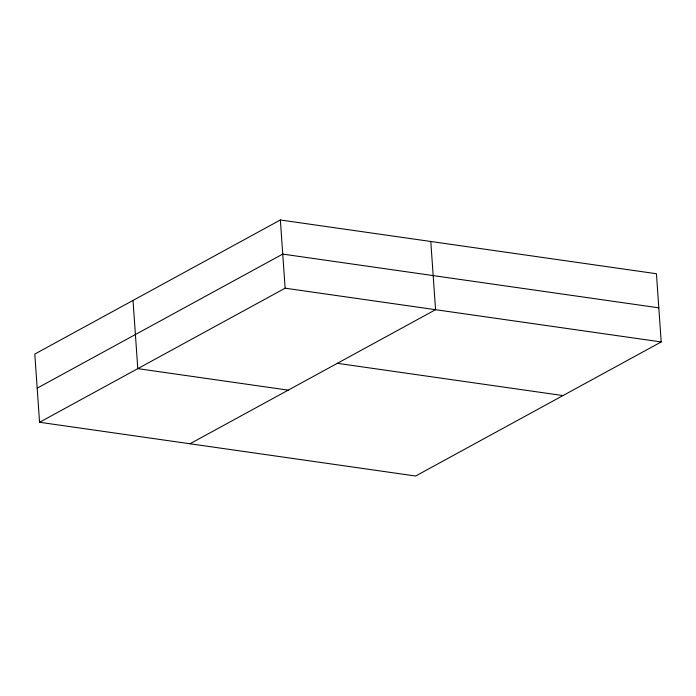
<?xml version="1.0" encoding="UTF-8"?>
<svg xmlns="http://www.w3.org/2000/svg" width="696" height="696" viewBox="0 0 696 696"><rect width="100%" height="100%" fill="white"/><g stroke="black" fill="none" stroke-linecap="round" stroke-linejoin="round"><path stroke-width="1.04" d="M280.358 219.98L34.8 354.055L39.568 422.272L415.642 476.02L661.2 341.945L656.432 273.728L280.358 219.98L285.125 288.196L39.568 422.272M37.184 388.159L282.741 254.092L658.816 307.841M189.999 443.77L435.557 309.694L430.789 241.477M285.125 288.196L661.2 341.945M337.334 363.321L562.977 395.572M288.222 390.143L137.791 368.636L133.023 300.428"/></g></svg>
